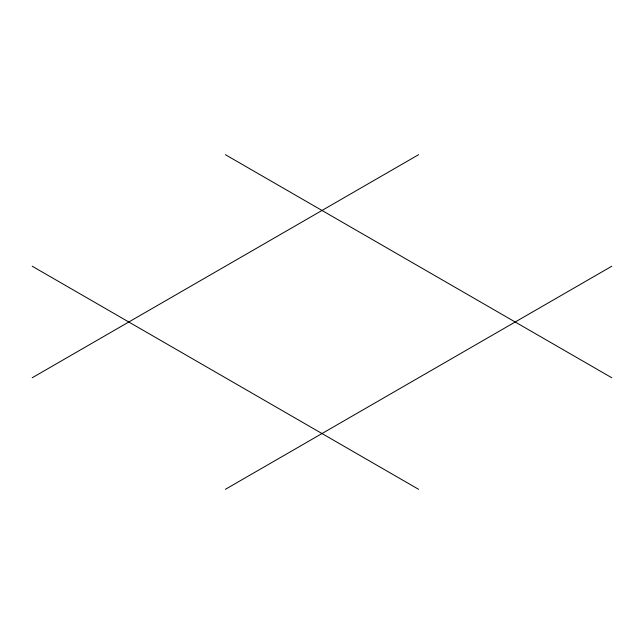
<?xml version="1.0" encoding="UTF-8"?>
<svg xmlns="http://www.w3.org/2000/svg" width="644" height="644" viewBox="0 0 644 644"><rect width="100%" height="100%" fill="white"/><g stroke="black" fill="none" stroke-linecap="round" stroke-linejoin="round"><path stroke-width="0.97" d="M32.2 377.77L418.6 154.689M225.4 489.311L611.8 266.23M225.4 154.689L611.8 377.77M32.2 266.23L418.6 489.311"/></g></svg>
